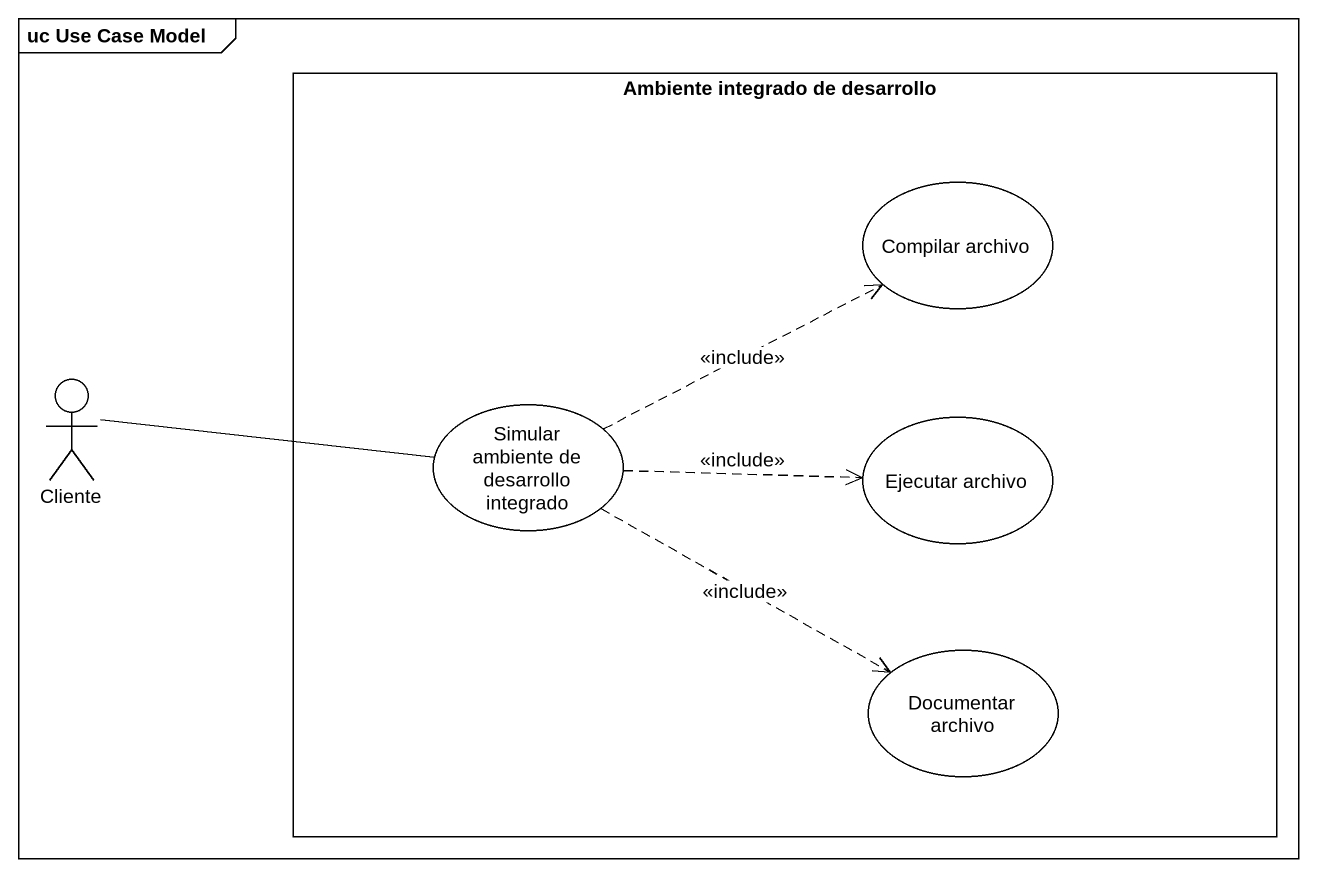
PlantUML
@startuml
mainframe uc Use Case Model
rectangle "Ambiente integrado de desarrollo" as Ambiente_integrado_de {
  usecase "Compilar archivo" as Compilar_archivo
  usecase "Simular ambiente de desarrollo integrado" as Simular_ambiente_de
  usecase "Ejecutar archivo" as Ejecutar_archivo
  usecase "Documentar archivo" as Documentar_archivo
}
actor Cliente
Cliente -right- Simular_ambiente_de
Simular_ambiente_de .right.> Compilar_archivo : <<include>>
Simular_ambiente_de .right.> Ejecutar_archivo : <<include>>
Simular_ambiente_de .right.> Documentar_archivo : <<include>>
@enduml
